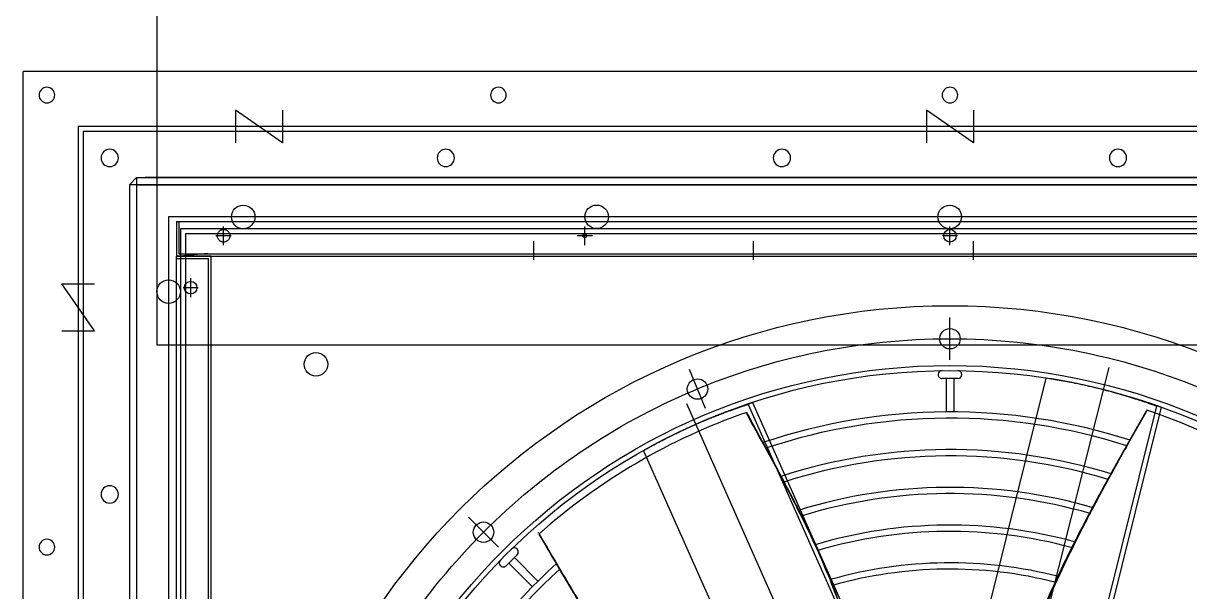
# Model space of a CAD drawing. Header units: millimetres. Extents: x 89978 to 501025, y -351975 to 835730.
# Drawn here: x 271648 to 272390, y -165182 to -164821 of the extents above; entities that cross this region are included whole.
import ezdxf

# ---------------------------------------------------------------- set-up
doc = ezdxf.new("R2010")
doc.units = ezdxf.units.MM
doc.header["$LTSCALE"] = 150
for name, pattern in [('CENTER', [50.8, 31.75, -6.35, 6.35, -6.35]), ('DIVIDEX2', [63.5, 25.4, -12.7, 0, -12.7, 0, -12.7]), ('PHANTOMX2', [127, 63.5, -12.7, 12.7, -12.7, 12.7, -12.7])]:
    doc.linetypes.add(name, pattern=pattern)
doc.layers.add('------00 Load Bank', color=3, linetype='Continuous')

# ---------------------------------------------------------------- blocks, each defined once
blk = doc.blocks.new('A$Cd768ecee')
at = {"color": 0}
for p, q in [((0, 1180), (1180, 1180)), ((1180, 0), (1180, 1180)), ((35, 1145), (1145, 1145)), ((1145, 1145), (1145, 35)), ((38.2, 1141.8), (1141.8, 1141.8)), ((1141.8, 1141.8), (1141.8, 38.2)), ((100, 1080), (1080, 1080)), ((1080, 1080), (1080, 100)), ((103.2, 1076.8), (1076.8, 1076.8)), ((1076.8, 1076.8), (1076.8, 103.2))]:
    blk.add_line(p, q, dxfattribs=at)
for points in [[(575, 1155.42), (575, 1134.58), (605, 1155.42), (605, 1134.58)], [(1015, 1155.42), (1015, 1134.58), (1045, 1155.42), (1045, 1134.58)], [(1155.42, 1015), (1134.58, 1015), (1155.42, 1045), (1134.58, 1045)]]:
    blk.add_lwpolyline(points, dxfattribs=at)
for centre, radius in [((590, 1165), 5), ((877.5, 1165), 5), ((1165, 1165), 5), ((483, 1125), 5.5), ((697, 1125), 5.5), ((911, 1125), 5.5), ((1125, 1125), 5.5), ((1125, 911), 5.5), ((1165, 877.5), 5)]:
    blk.add_circle(centre, radius, dxfattribs=at)
blk = doc.blocks.new('A$Ca2785acc')
at = {"color": 0}
for p, q in [((963, 980), (963, 35)), ((964.6, 978.4), (964.6, 36.6)), ((985, 980), (985, 35)), ((976, 49), (976, 61)), ((971.2, 55), (980.8, 55)), ((477.5, 37.4), (477.5, 25.4)), ((617.5, 37.4), (617.5, 25.4)), ((757.5, 37.4), (757.5, 25.4)), ((985, 35), (0, 35)), ((983.4, 33.4), (1.6, 33.4)), ((963, 35), (985, 35)), ((964.6, 36.6), (985, 36.6)), ((985, 35), (965, 33)), ((985, 13), (985, 35)), ((492.5, 28), (492.5, 16)), ((725, 28), (725, 16)), ((955, 28), (955, 16)), ((985, 13), (0, 13))]:
    blk.add_line(p, q, dxfattribs=at)
at = {"color": 0, "linetype": 'PHANTOMX2'}
blk.add_line((983.4, 13), (983.4, 33.4), dxfattribs=at)
at = {"color": 0, "linetype": 'CENTER'}
for p, q in [((487.7, 22), (497.3, 22)), ((720.2, 22), (729.8, 22)), ((950.2, 22), (960, 22))]:
    blk.add_line(p, q, dxfattribs=at)
at = {"color": 0}
for centre, radius in [((976, 55), 4), ((492.5, 22), 4), ((725, 22), 1.25)]:
    blk.add_circle(centre, radius, dxfattribs=at)
at = {"color": 0, "linetype": 'PHANTOMX2'}
blk.add_circle((955, 22), 4, dxfattribs=at)
blk = doc.blocks.new('A$C02650c35')
at = {"color": 0}
for p, q in [((4.5, 1065), (4.5, 24.5)), ((4.5, 24.5), (4.5, 1065)), ((0, 24.5), (0, 1060.5)), ((0, 24.5), (0, 1060.5)), ((0, 1055), (0, 30)), ((127.77, 545), (149.01, 545)), ((127.77, 540), (149.01, 540)), ((241.62, 265.15), (256.63, 280.17)), ((245.15, 261.62), (260.17, 276.63)), ((0, 24.5), (1045, 24.5)), ((0, 24.5), (4.5, 20)), ((4.5, 24.5), (4.5, 20)), ((4.5, 20), (1040.5, 20)), ((10, 20), (1035, 20))]:
    blk.add_line(p, q, dxfattribs=at)
at = {"color": 0, "linetype": 'CENTER'}
for p, q in [((25, 1040), (25, 45)), ((116, 542.5), (89, 542.5)), ((146.94, 386.94), (122, 376.61)), ((235.06, 255.06), (215.97, 235.97)), ((25, 45), (1020, 45))]:
    blk.add_line(p, q, dxfattribs=at)
at = {"color": 0, "linetype": 'Continuous', "lineweight": 25}
for p, q in [((146.09, 676.95), (145.37, 674.04)), ((146.09, 676.95), (370.9, 620.9)), ((145.37, 674.04), (370.18, 617.99)), ((134.99, 640.47), (134.36, 637.92)), ((134.36, 637.92), (134.34, 637.87)), ((127.48, 603.48), (352.1, 547.48)), ((143.11, 416.71), (354.77, 510.95)), ((144.33, 413.97), (355.99, 508.21)), ((173.68, 347.35), (385.16, 441.51)), ((143.11, 416.71), (144.33, 413.97)), ((156.82, 381.13), (157.89, 378.72)), ((157.89, 378.72), (157.92, 378.68))]:
    blk.add_line(p, q, dxfattribs=at)
at = {"color": 0, "linetype": 'DIVIDEX2', "ltscale": 0.5}
for p, q in [((120.72, 643.75), (371.12, 580.65)), ((143.59, 374.84), (379.74, 479.33))]:
    blk.add_line(p, q, dxfattribs=at)
at = {"color": 0, "linetype": 'Continuous'}
for p, q in [((125.23, 550), (125.27, 550)), ((127.77, 547.5), (127.77, 537.5)), ((125.27, 535), (125.23, 535)), ((236.29, 266.89), (236.31, 266.92)), ((239.85, 266.92), (246.92, 259.85)), ((246.92, 256.31), (246.89, 256.29))]:
    blk.add_line(p, q, dxfattribs=at)
at = {"color": 0}
for centre, radius in [((522.5, 542.5), 441), ((522.5, 542.5), 403), ((522.5, 542.5), 399.8), ((25, 542.34), 7.5), ((102.5, 542.5), 6.5), ((102.5, 542.5), 6.5), ((134.47, 381.77), 6.5), ((134.47, 381.77), 6.5), ((24.94, 317.5), 7.5), ((225.52, 245.52), 6.5), ((225.52, 245.52), 6.5), ((118.75, 138.81), 7.5), ((118.75, 138.81), 7.5), ((25, 92.5), 7.5), ((72.5, 45), 7.5)]:
    blk.add_circle(centre, radius, dxfattribs=at)
at = {"color": 0, "linetype": 'CENTER'}
blk.add_circle((522.5, 542.5), 420, dxfattribs=at)
blk.add_circle((522.5, 542.5), 420, dxfattribs=at)
at = {"color": 0}
for radius, start, end in [(395, 139.1258, 161.51219), (373.5, 162.11711, 198.62922), (369.5, 162.24357, 198.52014), (349.5, 162.90445, 197.94952), (345.5, 163.04194, 197.83194), (325.5, 163.75235, 197.2394), (321.5, 163.89849, 197.12175), (301.5, 164.64442, 196.55415), (297.5, 164.79578, 196.44717), (277.5, 165.55488, 195.96666), (273.5, 165.70649, 195.8843), (395, 199.1258, 221.51219), (373.5, 222.11711, 258.62922), (369.5, 222.24357, 258.52014)]:
    blk.add_arc((522.5, 542.5), radius, start, end, dxfattribs=at)
at = {"color": 0, "linetype": 'Continuous'}
for centre, start, end in [((125.23, 547.5), 90, 179.27892), ((125.27, 547.5), 0, 90), ((125.23, 537.5), 180.72108, 270), ((125.27, 537.5), 270, 0), ((238.08, 265.15), 45, 135), ((238.05, 265.12), 135, 224.27892), ((245.12, 258.05), 225.72108, 315), ((245.15, 258.08), 315, 45)]:
    blk.add_arc(centre, 2.5, start, end, dxfattribs=at)
at = {"color": 0, "linetype": 'Continuous', "lineweight": 25}
for points, knots in [([(378.79, 684.35), (373.83, 689.36), (363.52, 699.79), (347.3, 715.03), (330.13, 729.93), (312.58, 743.53), (294.87, 756.05), (277.12, 767.74), (259.11, 779.04), (241.22, 789.96), (229.37, 797.19), (223.58, 800.71)], [0, 0, 0, 0, 0.1081379, 0.2251135, 0.3413954, 0.4570616, 0.5657729, 0.6743483, 0.7829008, 0.8914823, 0.994843, 0.994843, 0.994843, 0.994843]), ([(378.79, 684.43), (378.31, 684.93), (376.37, 686.92), (372.96, 690.37), (368.51, 694.83), (363.93, 699.34), (359.48, 703.64), (355.2, 707.7), (351.29, 711.35), (347.67, 714.67), (344.56, 717.47), (341.97, 719.78), (339.54, 721.91), (336.88, 724.21), (333.64, 726.97), (328.1, 731.58), (320.44, 737.69), (310.84, 744.94), (301.45, 751.69), (292.47, 757.87), (285.45, 762.56), (279.96, 766.14), (275.53, 769.01), (270.28, 772.36), (264.16, 776.22), (257.22, 780.53), (249.46, 785.31), (240.91, 790.54), (232.27, 795.81), (226.48, 799.36), (223.82, 800.99)], [0, 0, 0, 0, 0.0105993, 0.042715, 0.074456, 0.1073437, 0.1413731, 0.1694151, 0.1979263, 0.223438, 0.2448649, 0.2622189, 0.2766961, 0.2944954, 0.3162608, 0.341978, 0.4051023, 0.466824, 0.5267457, 0.5825963, 0.6340774, 0.6563171, 0.6830925, 0.7149493, 0.751887, 0.7939052, 0.84012, 0.8912343, 0.9472267, 0.994836, 0.994836, 0.994836, 0.994836]), ([(146.09, 676.95), (146.09, 676.94), (146.08, 676.92), (146.02, 676.75), (145.92, 676.47), (145.78, 676.08), (145.59, 675.53), (145.32, 674.76), (144.95, 673.73), (144.53, 672.49), (144.04, 671.06), (143.49, 669.43), (142.93, 667.75), (142.39, 666.09), (141.87, 664.49), (141.32, 662.77), (140.67, 660.68), (139.89, 658.14), (138.98, 655.08), (138.03, 651.79), (137.04, 648.26), (136.03, 644.51), (135.34, 641.82), (134.99, 640.47)], [0, 0, 0, 0, 0.038794, 0.077595, 0.116396, 0.155256, 0.194116, 0.245886, 0.297665, 0.349435, 0.401519, 0.453611, 0.505695, 0.544496, 0.583297, 0.622156, 0.661015, 0.717306, 0.773608, 0.829899, 0.886596, 0.943304, 1, 1, 1, 1]), ([(145.37, 674.04), (145.36, 674.03), (145.35, 674.01), (145.29, 673.84), (145.2, 673.56), (145.06, 673.18), (144.86, 672.63), (144.6, 671.87), (144.24, 670.85), (143.81, 669.63), (143.33, 668.22), (142.79, 666.61), (142.19, 664.81), (141.53, 662.81), (140.82, 660.6), (140.05, 658.14), (139.22, 655.45), (138.35, 652.54), (137.51, 649.63), (136.7, 646.75), (135.93, 643.95), (135.15, 641.02), (134.62, 638.95), (134.36, 637.92)], [0, 0, 0, 0, 0.03878, 0.077567, 0.116355, 0.1552, 0.194046, 0.245833, 0.297636, 0.34944, 0.401226, 0.453012, 0.504815, 0.556618, 0.608404, 0.662492, 0.7166, 0.770707, 0.824794, 0.868554, 0.912313, 0.956156, 1, 1, 1, 1]), ([(147.89, 667.76), (150.8, 666.09), (157.01, 662.56), (166.15, 657.36), (174.94, 652.39), (182.64, 648.07), (189.25, 644.4), (197.21, 640), (207.02, 634.67), (219.96, 627.8), (233.99, 620.6), (249.11, 613.2), (265.02, 605.84), (281.99, 598.47), (296.34, 592.58), (307.38, 588.18), (314.51, 585.39), (321.03, 582.87), (326.56, 580.76), (331.49, 578.89), (336.34, 577.05), (341.8, 575), (347.99, 572.69), (354.73, 570.18), (361.78, 567.55), (368.29, 565.14), (372.41, 563.6), (374.16, 562.95)], [0.004054, 0.004054, 0.004054, 0.004054, 0.044055, 0.0892389, 0.1294144, 0.1645669, 0.1946506, 0.2196261, 0.2731864, 0.3280385, 0.3947317, 0.4616638, 0.5294155, 0.6044734, 0.683072, 0.7151603, 0.7467466, 0.7747501, 0.7989803, 0.8176563, 0.837837, 0.8611081, 0.8874794, 0.916906, 0.9473172, 0.9775846, 1, 1, 1, 1]), ([(147.97, 668.01), (155.86, 663.52), (171.93, 654.39), (196.27, 640.86), (221.11, 627.62), (246.25, 615.06), (271.65, 603.54), (297.28, 592.97), (323, 583.07), (348.88, 573.57), (366.18, 567.32), (374.83, 564.19)], [0.0040453, 0.0040453, 0.0040453, 0.0040453, 0.1120904, 0.224186, 0.3362006, 0.4480891, 0.5598872, 0.6697434, 0.7797254, 0.8898282, 1, 1, 1, 1]), ([(134.34, 637.87), (134.11, 636.91), (133.64, 634.99), (132.94, 631.99), (132.24, 628.88), (131.54, 625.66), (130.78, 622.01), (129.97, 617.9), (129.11, 613.28), (128.27, 608.49), (127.74, 605.15), (127.48, 603.48)], [0, 0, 0, 0, 0.098219, 0.196459, 0.294698, 0.393098, 0.491499, 0.618442, 0.745384, 0.872692, 1, 1, 1, 1]), ([(327.73, 489.01), (327.06, 488.84), (324.36, 488.16), (319.67, 486.93), (313.58, 485.3), (307.39, 483.59), (301.44, 481.89), (295.78, 480.22), (290.67, 478.66), (285.98, 477.18), (282, 475.89), (278.71, 474.79), (275.65, 473.75), (272.32, 472.6), (268.32, 471.17), (261.56, 468.69), (252.43, 465.11), (241.35, 460.41), (230.81, 455.66), (220.97, 450.98), (213.4, 447.23), (207.55, 444.28), (202.86, 441.87), (197.32, 439), (190.93, 435.63), (183.72, 431.77), (175.71, 427.45), (166.9, 422.66), (158.01, 417.81), (152.04, 414.57), (149.3, 413.08)], [0, 0, 0, 0, 0.0105993, 0.042715, 0.074456, 0.1073437, 0.1413731, 0.1694151, 0.1979263, 0.223438, 0.2448649, 0.2622189, 0.2766961, 0.2944954, 0.3162608, 0.341978, 0.4051023, 0.466824, 0.5267457, 0.5825963, 0.6340774, 0.6563171, 0.6830925, 0.7149493, 0.751887, 0.7939052, 0.84012, 0.8912343, 0.9472267, 0.994836, 0.994836, 0.994836, 0.994836]), ([(327.8, 488.96), (320.98, 487.18), (306.79, 483.46), (285.49, 477.04), (264, 469.61), (243.45, 461.22), (223.74, 452.14), (204.75, 442.62), (185.95, 432.67), (167.56, 422.64), (155.37, 415.98), (149.42, 412.74)], [0, 0, 0, 0, 0.1081379, 0.2251135, 0.3413954, 0.4570616, 0.5657729, 0.6743483, 0.7829008, 0.8914823, 0.994843, 0.994843, 0.994843, 0.994843]), ([(226.54, 280.9), (234.37, 285.49), (250.31, 294.84), (274.21, 309.15), (298.09, 324.05), (321.53, 339.54), (344.22, 355.78), (366.18, 372.68), (387.61, 390.01), (408.79, 407.67), (422.84, 419.53), (429.88, 425.46)], [0.0040453, 0.0040453, 0.0040453, 0.0040453, 0.1120904, 0.224186, 0.3362006, 0.4480891, 0.5598872, 0.6697434, 0.7797254, 0.8898282, 1, 1, 1, 1]), ([(226.72, 280.7), (229.61, 282.4), (235.78, 286), (244.85, 291.32), (253.55, 296.45), (261.15, 300.96), (267.63, 304.84), (275.42, 309.54), (284.94, 315.37), (297.36, 323.14), (310.61, 331.69), (324.58, 341.09), (338.91, 351.19), (353.77, 362.2), (366.05, 371.68), (375.37, 379.04), (381.36, 383.82), (386.8, 388.21), (391.4, 391.94), (395.48, 395.27), (399.5, 398.56), (404, 402.26), (409.1, 406.46), (414.65, 411.05), (420.44, 415.84), (425.79, 420.26), (429.18, 423.07), (430.62, 424.26)], [0.004054, 0.004054, 0.004054, 0.004054, 0.044055, 0.0892389, 0.1294144, 0.1645669, 0.1946506, 0.2196261, 0.2731864, 0.3280385, 0.3947317, 0.4616638, 0.5294155, 0.6044734, 0.683072, 0.7151603, 0.7467466, 0.7747501, 0.7989803, 0.8176563, 0.837837, 0.8611081, 0.8874794, 0.916906, 0.9473172, 0.9775846, 1, 1, 1, 1]), ([(143.11, 416.71), (143.11, 416.7), (143.12, 416.68), (143.18, 416.5), (143.27, 416.22), (143.4, 415.83), (143.59, 415.28), (143.85, 414.5), (144.2, 413.47), (144.62, 412.23), (145.12, 410.8), (145.69, 409.18), (146.28, 407.51), (146.88, 405.87), (147.46, 404.29), (148.08, 402.6), (148.85, 400.55), (149.8, 398.07), (150.97, 395.1), (152.24, 391.92), (153.64, 388.53), (155.15, 384.95), (156.27, 382.4), (156.82, 381.13)], [0, 0, 0, 0, 0.038794, 0.077595, 0.116396, 0.155256, 0.194116, 0.245886, 0.297665, 0.349435, 0.401519, 0.453611, 0.505695, 0.544496, 0.583297, 0.622156, 0.661015, 0.717306, 0.773608, 0.829899, 0.886596, 0.943304, 1, 1, 1, 1]), ([(144.33, 413.97), (144.33, 413.96), (144.34, 413.94), (144.4, 413.76), (144.49, 413.49), (144.62, 413.1), (144.8, 412.55), (145.06, 411.78), (145.41, 410.76), (145.82, 409.54), (146.31, 408.12), (146.87, 406.52), (147.51, 404.73), (148.22, 402.76), (149.02, 400.58), (149.93, 398.17), (150.93, 395.53), (152.04, 392.71), (153.17, 389.89), (154.3, 387.13), (155.42, 384.45), (156.61, 381.66), (157.47, 379.7), (157.89, 378.72)], [0, 0, 0, 0, 0.03878, 0.0775674, 0.1163547, 0.1552005, 0.1940463, 0.2458326, 0.2976362, 0.3494399, 0.4012263, 0.4530122, 0.5048153, 0.5566185, 0.6084044, 0.6624921, 0.7165995, 0.7707068, 0.8247944, 0.8685535, 0.9123126, 0.9561563, 1, 1, 1, 1]), ([(157.92, 378.68), (158.32, 377.78), (159.13, 375.98), (160.43, 373.18), (161.79, 370.3), (163.22, 367.33), (164.87, 363.99), (166.76, 360.25), (168.93, 356.07), (171.22, 351.79), (172.86, 348.83), (173.68, 347.35)], [0, 0, 0, 0, 0.098219, 0.196459, 0.294698, 0.393098, 0.491499, 0.618442, 0.745384, 0.872692, 1, 1, 1, 1]), ([(225.66, 280.39), (225.69, 280.35), (225.75, 280.28), (225.81, 280.22), (225.84, 280.19), (225.84, 280.19), (225.84, 280.19)], [0, 0, 0, 0, 0.313037, 0.625452, 0.932348, 1, 1, 1, 1])]:
    blk.add_open_spline(points, degree=3, knots=knots, dxfattribs=at)

msp = doc.modelspace()

# ---------------------------------------------------------------- linework, layer by layer
at = {"layer": '------00 Load Bank', "ltscale": 2, "elevation": 0}
msp.add_lwpolyline([(272742.66, -165025.36), (272742.66, -164593.05), (271732.66, -164593.05), (271732.66, -165025.36)], close=True, dxfattribs=at)

# ---------------------------------------------------------------- block references
at = {"layer": '------00 Load Bank', "xscale": -1}
msp.add_blockref('A$Cd768ecee', (272827.66, -166031.43), dxfattribs=at)
at = {"layer": '------00 Load Bank'}
for name, p, rotation in [('A$C02650c35', (271695.16, -164918.93), 270), ('A$Ca2785acc', (272730.16, -164933.93), 180), ('A$Ca2785acc', (272730.16, -164933.93), 180)]:
    msp.add_blockref(name, p, dxfattribs=dict(at, rotation=rotation))

doc.saveas('drawing.dxf')
